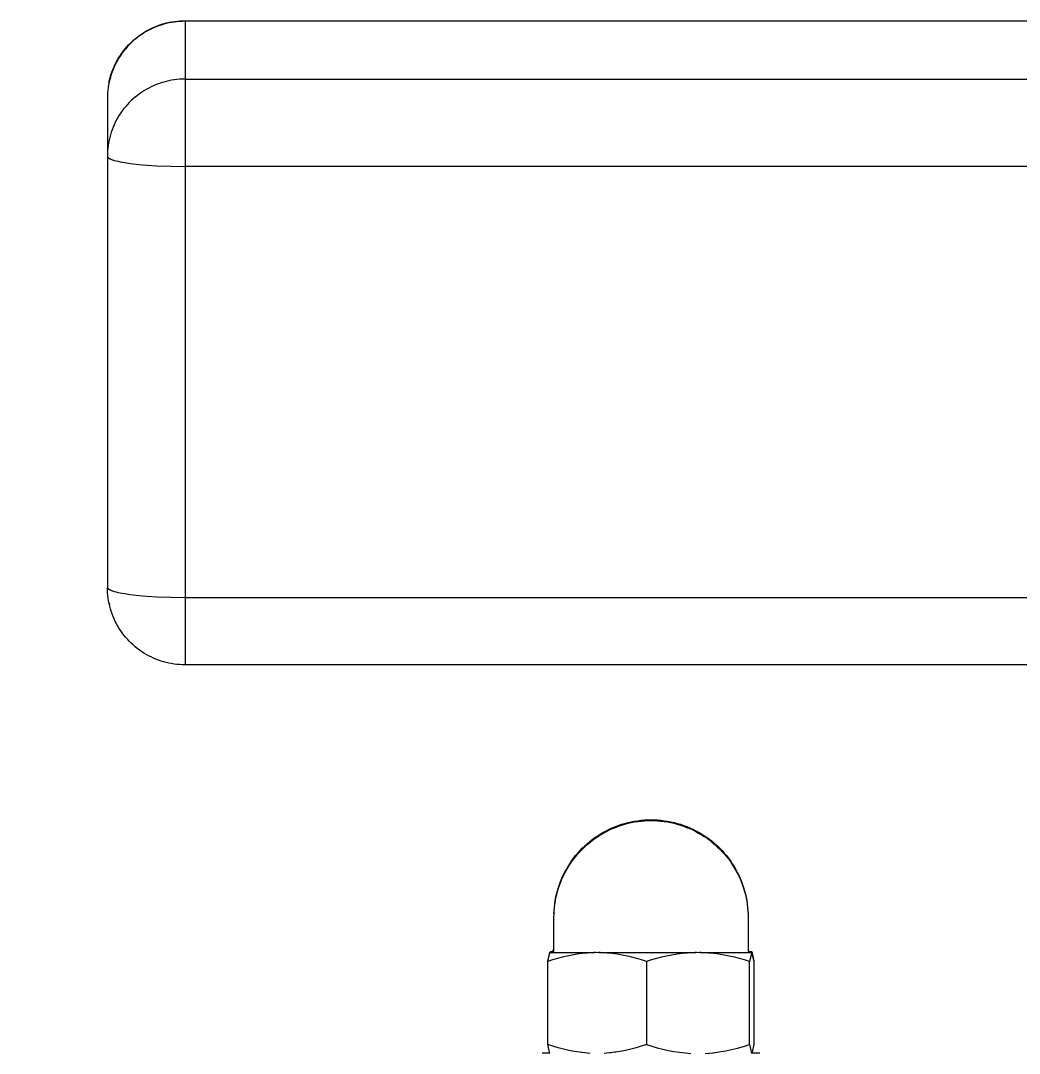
# Model space of a CAD drawing. Header units: inches. Extents: x -16 to 183, y -17 to 123.
# Drawn here: x -7.903 to -5.372, y 105.424 to 108.042 of the extents above; entities that cross this region are included whole.
import ezdxf

# ---------------------------------------------------------------- set-up
doc = ezdxf.new("R2010")
doc.units = ezdxf.units.IN
doc.layers.add('ZANO_R', color=7, linetype='Continuous', lineweight=0)
doc.layers.add('ZANO_W', color=1, linetype='Continuous', lineweight=0)
doc.styles.get("Standard").update_dxf_attribs({"font": 'arial.ttf'})
doc.dimstyles.new('amerykanie', dxfattribs={"dimtxt": 50, "dimasz": 50, "dimexe": 0.5, "dimexo": 0.5, "dimgap": 1, "dimtad": 1, "dimdec": 0, "dimzin": 0, "dimlunit": 5, "dimtxsty": 'Standard', "dimcen": 0.09, "dimclrd": 1, "dimclre": 1, "dimclrt": 1, "dimazin": 0, "dimtfac": 1, "dimtdec": 0, "dimtmove": 0, "dimatfit": 3, "dimfxl": 1, "dimtzin": 0, "dimarcsym": 1})

# ---------------------------------------------------------------- blocks, each defined once
blk = doc.blocks.new('*D362')
at = {"layer": 'ZANO_W', "color": 1, "lineweight": -2}
for p, q in [((-7.9507, 123.1335), (-12.7753, 123.1335)), ((-12.2753, 122.1335), (-12.2753, 106.0308)), ((-7.8329, 105.0308), (-12.7753, 105.0308))]:
    blk.add_line(p, q, dxfattribs=at)
at = {"layer": 'ZANO_W', "color": 1}
for points in [[(-12.1087, 122.1335), (-12.442, 122.1335), (-12.2753, 123.1335)], [(-12.442, 106.0308), (-12.1087, 106.0308), (-12.2753, 105.0308)]]:
    blk.add_solid(points, dxfattribs=at)
at = {"layer": 'ZANO_W', "color": 1, "insert": (-13.6155, 114.0822), "char_height": 1.625, "attachment_point": 5, "rotation": 90}
blk.add_mtext('18 1/8', dxfattribs=at)

msp = doc.modelspace()

# ---------------------------------------------------------------- linework, layer by layer
at = {"layer": 'ZANO_R'}
for p, q in [((-7.54631, 108.03302), (-7.53987, 108.03495)), ((-7.53419, 108.03489), (-7.54081, 108.03315)), ((-7.53987, 108.03495), (-7.53336, 108.03665)), ((-7.52752, 108.0364), (-7.53419, 108.03489)), ((-7.53336, 108.03665), (-7.52681, 108.03813)), ((-7.5208, 108.03767), (-7.52752, 108.0364)), ((-7.52681, 108.03813), (-7.5202, 108.03938)), ((-7.51404, 108.03871), (-7.5208, 108.03767)), ((-7.5202, 108.03938), (-7.51356, 108.04041)), ((-7.50725, 108.03952), (-7.51404, 108.03871)), ((-7.51356, 108.04041), (-7.50689, 108.04121)), ((-7.50043, 108.04008), (-7.50725, 108.03952)), ((-7.50689, 108.04121), (-7.50019, 108.04179)), ((-7.4936, 108.04041), (-7.50043, 108.04008)), ((-7.50019, 108.04179), (-7.49348, 108.04213)), ((-7.48676, 108.0405), (-7.4936, 108.04041)), ((-7.49348, 108.04213), (-7.48676, 108.04225)), ((-7.48676, 108.042), (-7.48676, 108.04218)), ((-7.48676, 108.042), (-7.48676, 108.0405)), ((-7.48676, 108.0405), (-7.48676, 107.8939)), ((62.98564, 108.0405), (-7.48676, 108.0405)), ((-7.60028, 108.00622), (-7.59472, 108.01)), ((-7.59074, 108.01118), (-7.59649, 108.00748)), ((-7.59472, 108.01), (-7.58904, 108.01359)), ((-7.58486, 108.01468), (-7.59074, 108.01118)), ((-7.58904, 108.01359), (-7.58323, 108.01698)), ((-7.57886, 108.01797), (-7.58486, 108.01468)), ((-7.58323, 108.01698), (-7.57732, 108.02018)), ((-7.57275, 108.02105), (-7.57886, 108.01797)), ((-7.57732, 108.02018), (-7.5713, 108.02317)), ((-7.56654, 108.02391), (-7.57275, 108.02105)), ((-7.5713, 108.02317), (-7.56518, 108.02595)), ((-7.56023, 108.02655), (-7.56654, 108.02391)), ((-7.56518, 108.02595), (-7.55897, 108.02852)), ((-7.55384, 108.02898), (-7.56023, 108.02655)), ((-7.55897, 108.02852), (-7.55268, 108.03088)), ((-7.54736, 108.03118), (-7.55384, 108.02898)), ((-7.55268, 108.03088), (-7.54631, 108.03302)), ((-7.54081, 108.03315), (-7.54736, 108.03118)), ((-7.63062, 107.97976), (-7.62595, 107.98459)), ((-7.62314, 107.9861), (-7.628, 107.98129)), ((-7.62595, 107.98459), (-7.62112, 107.98926)), ((-7.61811, 107.99074), (-7.62314, 107.9861)), ((-7.62112, 107.98926), (-7.61613, 107.99376)), ((-7.61293, 107.99521), (-7.61811, 107.99074)), ((-7.61613, 107.99376), (-7.61099, 107.9981)), ((-7.6076, 107.99949), (-7.61293, 107.99521)), ((-7.61099, 107.9981), (-7.6057, 108.00225)), ((-7.60211, 108.00358), (-7.6076, 107.99949)), ((-7.6057, 108.00225), (-7.60028, 108.00622)), ((-7.59649, 108.00748), (-7.60211, 108.00358)), ((-7.65136, 107.95336), (-7.64758, 107.95892)), ((-7.64566, 107.96042), (-7.64961, 107.95483)), ((-7.64758, 107.95892), (-7.64361, 107.96434)), ((-7.64152, 107.96586), (-7.64566, 107.96042)), ((-7.64361, 107.96434), (-7.63946, 107.96963)), ((-7.63719, 107.97116), (-7.64152, 107.96586)), ((-7.63946, 107.96963), (-7.63512, 107.97477)), ((-7.63268, 107.9763), (-7.63719, 107.97116)), ((-7.63512, 107.97477), (-7.63062, 107.97976)), ((-7.628, 107.98129), (-7.63268, 107.9763)), ((-7.66731, 107.92382), (-7.66453, 107.92994)), ((-7.66339, 107.93122), (-7.66631, 107.92503)), ((-7.66453, 107.92994), (-7.66154, 107.93596)), ((-7.66026, 107.9373), (-7.66339, 107.93122)), ((-7.66154, 107.93596), (-7.65834, 107.94188)), ((-7.65691, 107.94327), (-7.66026, 107.9373)), ((-7.65834, 107.94188), (-7.65495, 107.94768)), ((-7.65336, 107.94911), (-7.65691, 107.94327)), ((-7.65495, 107.94768), (-7.65136, 107.95336)), ((-7.64961, 107.95483), (-7.65336, 107.94911)), ((-7.67631, 107.89851), (-7.67438, 107.90495)), ((-7.67374, 107.90591), (-7.67577, 107.89938)), ((-7.67438, 107.90495), (-7.67224, 107.91132)), ((-7.67149, 107.91237), (-7.67374, 107.90591)), ((-7.67224, 107.91132), (-7.66988, 107.91761)), ((-7.66901, 107.91875), (-7.67149, 107.91237)), ((-7.66988, 107.91761), (-7.66731, 107.92382)), ((-7.66631, 107.92503), (-7.66901, 107.91875)), ((-7.68048, 107.87941), (-7.68158, 107.87266)), ((-7.67914, 107.88612), (-7.68048, 107.87941)), ((-7.67949, 107.88545), (-7.67801, 107.892)), ((-7.67757, 107.89278), (-7.67914, 107.88612)), ((-7.67801, 107.892), (-7.67631, 107.89851)), ((-7.67577, 107.89938), (-7.67757, 107.89278)), ((-7.56654, 107.87732), (-7.57275, 107.87445)), ((-7.56023, 107.87996), (-7.56654, 107.87732)), ((-7.55384, 107.88238), (-7.56023, 107.87996)), ((-7.54736, 107.88458), (-7.55384, 107.88238)), ((-7.54081, 107.88655), (-7.54736, 107.88458)), ((-7.53419, 107.88829), (-7.54081, 107.88655)), ((-7.52752, 107.8898), (-7.53419, 107.88829)), ((-7.5208, 107.89108), (-7.52752, 107.8898)), ((-7.51404, 107.89212), (-7.5208, 107.89108)), ((-7.50725, 107.89292), (-7.51404, 107.89212)), ((-7.50043, 107.89349), (-7.50725, 107.89292)), ((-7.4936, 107.89381), (-7.50043, 107.89349)), ((-7.48676, 107.8939), (-7.4936, 107.89381)), ((-7.48676, 107.8939), (-7.48676, 107.67262)), ((-7.48676, 107.8939), (62.98564, 107.8939)), ((-7.68346, 107.85223), (-7.68361, 107.8454)), ((-7.68307, 107.85906), (-7.68346, 107.85223)), ((-7.68244, 107.86588), (-7.68307, 107.85906)), ((-7.68158, 107.87266), (-7.68244, 107.86588)), ((-7.6076, 107.8529), (-7.61293, 107.84861)), ((-7.60211, 107.85699), (-7.6076, 107.8529)), ((-7.59649, 107.86089), (-7.60211, 107.85699)), ((-7.59074, 107.86459), (-7.59649, 107.86089)), ((-7.58486, 107.86808), (-7.59074, 107.86459)), ((-7.57886, 107.87137), (-7.58486, 107.86808)), ((-7.57275, 107.87445), (-7.57886, 107.87137)), ((-7.68361, 107.8454), (-7.68361, 107.70313)), ((-7.63719, 107.82457), (-7.64152, 107.81927)), ((-7.63268, 107.82971), (-7.63719, 107.82457)), ((-7.628, 107.83469), (-7.63268, 107.82971)), ((-7.62314, 107.83951), (-7.628, 107.83469)), ((-7.61811, 107.84415), (-7.62314, 107.83951)), ((-7.61293, 107.84861), (-7.61811, 107.84415)), ((-7.65336, 107.80252), (-7.65691, 107.79667)), ((-7.64961, 107.80824), (-7.65336, 107.80252)), ((-7.64566, 107.81383), (-7.64961, 107.80824)), ((-7.64152, 107.81927), (-7.64566, 107.81383)), ((-7.66901, 107.77215), (-7.67149, 107.76578)), ((-7.66631, 107.77844), (-7.66901, 107.77215)), ((-7.66339, 107.78462), (-7.66631, 107.77844)), ((-7.66026, 107.7907), (-7.66339, 107.78462)), ((-7.65691, 107.79667), (-7.66026, 107.7907)), ((-7.67757, 107.74619), (-7.67914, 107.73953)), ((-7.67577, 107.75279), (-7.67757, 107.74619)), ((-7.67374, 107.75932), (-7.67577, 107.75279)), ((-7.67149, 107.76578), (-7.67374, 107.75932)), ((-7.68158, 107.72607), (-7.68244, 107.71928)), ((-7.68048, 107.73282), (-7.68158, 107.72607)), ((-7.67914, 107.73953), (-7.68048, 107.73282)), ((-7.68346, 107.70564), (-7.68361, 107.6988)), ((-7.68361, 107.6988), (-7.6836, 107.69866)), ((-7.68361, 107.69822), (-7.68361, 106.60623)), ((-7.6836, 107.69866), (-7.68359, 107.69851)), ((-7.68359, 107.69851), (-7.68358, 107.69837)), ((-7.68358, 107.69837), (-7.68356, 107.69822)), ((-7.68356, 107.69822), (-7.68353, 107.69807)), ((-7.68353, 107.69807), (-7.6835, 107.69793)), ((-7.6835, 107.69793), (-7.68346, 107.69778)), ((-7.68307, 107.71247), (-7.68346, 107.70564)), ((-7.68346, 107.69778), (-7.68341, 107.69763)), ((-7.68341, 107.69763), (-7.68336, 107.69749)), ((-7.68336, 107.69749), (-7.6833, 107.69734)), ((-7.6833, 107.69734), (-7.68323, 107.69719)), ((-7.68323, 107.69719), (-7.68316, 107.69704)), ((-7.68316, 107.69704), (-7.68308, 107.6969)), ((-7.68308, 107.6969), (-7.683, 107.69675)), ((-7.68244, 107.71928), (-7.68307, 107.71247)), ((-7.683, 107.69675), (-7.68291, 107.6966)), ((-7.68291, 107.6966), (-7.68281, 107.69645)), ((-7.68281, 107.69645), (-7.68271, 107.6963)), ((-7.68271, 107.6963), (-7.68259, 107.69615)), ((-7.68259, 107.69615), (-7.68248, 107.696)), ((-7.68248, 107.696), (-7.68235, 107.69585)), ((-7.68235, 107.69585), (-7.68222, 107.6957)), ((-7.68222, 107.6957), (-7.68208, 107.69555)), ((-7.68208, 107.69555), (-7.68194, 107.6954)), ((-7.68194, 107.6954), (-7.68179, 107.69525)), ((-7.68179, 107.69525), (-7.68163, 107.6951)), ((-7.68163, 107.6951), (-7.68146, 107.69495)), ((-7.68146, 107.69495), (-7.68129, 107.6948)), ((-7.68129, 107.6948), (-7.68111, 107.69465)), ((-7.68111, 107.69465), (-7.68092, 107.69449)), ((-7.68092, 107.69449), (-7.68073, 107.69434)), ((-7.68073, 107.69434), (-7.68032, 107.69404)), ((-7.68032, 107.69404), (-7.67988, 107.69373)), ((-7.67988, 107.69373), (-7.67942, 107.69343)), ((-7.67942, 107.69343), (-7.67892, 107.69313)), ((-7.67892, 107.69313), (-7.6784, 107.69282)), ((-7.6784, 107.69282), (-7.67785, 107.69251)), ((-7.67785, 107.69251), (-7.67726, 107.69221)), ((-7.67726, 107.69221), (-7.67665, 107.6919)), ((-7.67665, 107.6919), (-7.67601, 107.6916)), ((-7.67601, 107.6916), (-7.67463, 107.69099)), ((-7.67463, 107.69099), (-7.67314, 107.69038)), ((-7.67314, 107.69038), (-7.67152, 107.68977)), ((-7.67152, 107.68977), (-7.66979, 107.68917)), ((-7.66979, 107.68917), (-7.66793, 107.68856)), ((-7.66793, 107.68856), (-7.66594, 107.68796)), ((-7.66594, 107.68796), (-7.66162, 107.68678)), ((-7.66162, 107.68678), (-7.6568, 107.68561)), ((-7.6568, 107.68561), (-7.65152, 107.68448)), ((-7.65152, 107.68448), (-7.64577, 107.68337)), ((-7.64577, 107.68337), (-7.63958, 107.6823)), ((-7.63958, 107.6823), (-7.62595, 107.68029)), ((-7.62595, 107.68029), (-7.61083, 107.67848)), ((-7.61083, 107.67848), (-7.59448, 107.67689)), ((-7.59448, 107.67689), (-7.55922, 107.67446)), ((-7.55922, 107.67446), (-7.52258, 107.67306)), ((-7.52258, 107.67306), (-7.48676, 107.67262)), ((-7.48676, 107.67262), (-7.48676, 106.58005)), ((62.98564, 107.67262), (-7.48676, 107.67262)), ((-7.68361, 106.60623), (-7.6836, 106.60609)), ((-7.68347, 106.59879), (-7.68361, 106.60565)), ((-7.6836, 106.60609), (-7.68359, 106.60594)), ((-7.68359, 106.60594), (-7.68358, 106.6058)), ((-7.68358, 106.6058), (-7.68356, 106.60565)), ((-7.68356, 106.60565), (-7.68353, 106.6055)), ((-7.68353, 106.6055), (-7.6835, 106.60536)), ((-7.6835, 106.60536), (-7.68346, 106.60521)), ((-7.68309, 106.59195), (-7.68347, 106.59879)), ((-7.68346, 106.60521), (-7.68341, 106.60506)), ((-7.68341, 106.60506), (-7.68336, 106.60492)), ((-7.68336, 106.60492), (-7.6833, 106.60477)), ((-7.6833, 106.60477), (-7.68323, 106.60462)), ((-7.68323, 106.60462), (-7.68316, 106.60447)), ((-7.68316, 106.60447), (-7.68308, 106.60433)), ((-7.68308, 106.60433), (-7.683, 106.60418)), ((-7.683, 106.60418), (-7.68291, 106.60403)), ((-7.68291, 106.60403), (-7.68281, 106.60388)), ((-7.68281, 106.60388), (-7.68271, 106.60373)), ((-7.68271, 106.60373), (-7.68259, 106.60358)), ((-7.68259, 106.60358), (-7.68248, 106.60343)), ((-7.68248, 106.60343), (-7.68235, 106.60328)), ((-7.68235, 106.60328), (-7.68222, 106.60313)), ((-7.68222, 106.60313), (-7.68208, 106.60298)), ((-7.68208, 106.60298), (-7.68194, 106.60283)), ((-7.68194, 106.60283), (-7.68179, 106.60268)), ((-7.68179, 106.60268), (-7.68163, 106.60253)), ((-7.68163, 106.60253), (-7.68146, 106.60238)), ((-7.68146, 106.60238), (-7.68129, 106.60223)), ((-7.68129, 106.60223), (-7.68111, 106.60207)), ((-7.68111, 106.60207), (-7.68092, 106.60192)), ((-7.68092, 106.60192), (-7.68073, 106.60177)), ((-7.68073, 106.60177), (-7.68032, 106.60147)), ((-7.68032, 106.60147), (-7.67988, 106.60116)), ((-7.67988, 106.60116), (-7.67942, 106.60086)), ((-7.67942, 106.60086), (-7.67892, 106.60055)), ((-7.67892, 106.60055), (-7.6784, 106.60025)), ((-7.6784, 106.60025), (-7.67785, 106.59994)), ((-7.67785, 106.59994), (-7.67726, 106.59964)), ((-7.67726, 106.59964), (-7.67665, 106.59933)), ((-7.67665, 106.59933), (-7.67601, 106.59903)), ((-7.67601, 106.59903), (-7.67463, 106.59842)), ((-7.67463, 106.59842), (-7.67314, 106.59781)), ((-7.67314, 106.59781), (-7.67152, 106.5972)), ((-7.67152, 106.5972), (-7.66979, 106.5966)), ((-7.66979, 106.5966), (-7.66793, 106.59599)), ((-7.66793, 106.59599), (-7.66594, 106.59539)), ((-7.66594, 106.59539), (-7.66162, 106.59421)), ((-7.66162, 106.59421), (-7.6568, 106.59304)), ((-7.68247, 106.58512), (-7.68309, 106.59195)), ((-7.68162, 106.57831), (-7.68247, 106.58512)), ((-7.68053, 106.57154), (-7.68162, 106.57831)), ((-7.6792, 106.56481), (-7.68053, 106.57154)), ((-7.6568, 106.59304), (-7.65152, 106.59191)), ((-7.65152, 106.59191), (-7.64577, 106.5908)), ((-7.64577, 106.5908), (-7.63958, 106.58973)), ((-7.63958, 106.58973), (-7.62595, 106.58772)), ((-7.62595, 106.58772), (-7.61083, 106.58591)), ((-7.61083, 106.58591), (-7.59448, 106.58432)), ((-7.59448, 106.58432), (-7.55922, 106.58189)), ((-7.55922, 106.58189), (-7.52258, 106.58049)), ((-7.52258, 106.58049), (-7.48676, 106.58005)), ((-7.48676, 106.58005), (-7.48676, 106.40945)), ((-7.48676, 106.58005), (62.98564, 106.58005)), ((-7.67942, 106.56619), (-7.6784, 106.56165)), ((-7.67764, 106.55813), (-7.6792, 106.56481)), ((-7.67585, 106.55151), (-7.67764, 106.55813)), ((-7.67383, 106.54496), (-7.67585, 106.55151)), ((-7.67158, 106.53848), (-7.67383, 106.54496)), ((-7.66911, 106.53208), (-7.67158, 106.53848)), ((-7.66641, 106.52578), (-7.66911, 106.53208)), ((-7.6635, 106.51957), (-7.66641, 106.52578)), ((-7.66038, 106.51346), (-7.6635, 106.51957)), ((-7.65704, 106.50747), (-7.66038, 106.51346)), ((-7.6535, 106.5016), (-7.65704, 106.50747)), ((-7.64975, 106.49585), (-7.6535, 106.5016)), ((-7.64581, 106.49024), (-7.64975, 106.49585)), ((-7.64167, 106.48477), (-7.64581, 106.49024)), ((-7.63734, 106.47945), (-7.64167, 106.48477)), ((-7.63284, 106.47428), (-7.63734, 106.47945)), ((-7.62815, 106.46927), (-7.63284, 106.47428)), ((-7.6233, 106.46443), (-7.62815, 106.46927)), ((-7.61827, 106.45976), (-7.6233, 106.46443)), ((-7.61309, 106.45527), (-7.61827, 106.45976)), ((-7.60776, 106.45096), (-7.61309, 106.45527)), ((-7.60227, 106.44684), (-7.60776, 106.45096)), ((-7.59665, 106.44291), (-7.60227, 106.44684)), ((-7.5909, 106.43918), (-7.59665, 106.44291)), ((-7.58501, 106.43566), (-7.5909, 106.43918)), ((-7.57901, 106.43234), (-7.58501, 106.43566)), ((-7.5729, 106.42923), (-7.57901, 106.43234)), ((-7.56668, 106.42634), (-7.5729, 106.42923)), ((-7.56037, 106.42366), (-7.56668, 106.42634)), ((-7.55396, 106.42121), (-7.56037, 106.42366)), ((-7.54748, 106.41898), (-7.55396, 106.42121)), ((-7.54092, 106.41698), (-7.54748, 106.41898)), ((-7.53429, 106.41521), (-7.54092, 106.41698)), ((-7.52761, 106.41367), (-7.53429, 106.41521)), ((-7.52088, 106.41236), (-7.52761, 106.41367)), ((-7.5141, 106.41129), (-7.52088, 106.41236)), ((-7.50729, 106.41045), (-7.5141, 106.41129)), ((-7.50046, 106.40986), (-7.50729, 106.41045)), ((-7.49361, 106.4095), (-7.50046, 106.40986)), ((-7.48676, 106.40938), (-7.49361, 106.4095)), ((62.98564, 106.40938), (-7.48676, 106.40938)), ((-6.41899, 105.98891), (-6.41146, 105.99266)), ((-6.41146, 105.99266), (-6.4038, 105.99615)), ((-6.41133, 105.99069), (-6.40369, 105.99417)), ((-6.4038, 105.99615), (-6.39603, 105.99937)), ((-6.40369, 105.99417), (-6.39592, 105.99739)), ((-6.39603, 105.99937), (-6.38816, 106.00232)), ((-6.39592, 105.99739), (-6.38806, 106.00033)), ((-6.38816, 106.00232), (-6.38018, 106.00501)), ((-6.38806, 106.00033), (-6.38009, 106.00301)), ((-6.38018, 106.00501), (-6.37212, 106.00742)), ((-6.38009, 106.00301), (-6.37204, 106.00542)), ((-6.37212, 106.00742), (-6.36399, 106.00955)), ((-6.37204, 106.00542), (-6.36391, 106.00755)), ((-6.36399, 106.00955), (-6.35578, 106.01141)), ((-6.36391, 106.00755), (-6.35572, 106.0094)), ((-6.35578, 106.01141), (-6.34752, 106.01298)), ((-6.35572, 106.0094), (-6.34746, 106.01096)), ((-6.34752, 106.01298), (-6.3392, 106.01427)), ((-6.34746, 106.01096), (-6.33916, 106.01225)), ((-6.3392, 106.01427), (-6.33085, 106.01528)), ((-6.33916, 106.01225), (-6.33082, 106.01325)), ((-6.33085, 106.01528), (-6.32247, 106.01599)), ((-6.33082, 106.01325), (-6.32245, 106.01397)), ((-6.32247, 106.01599), (-6.31407, 106.01642)), ((-6.32245, 106.01397), (-6.31406, 106.0144)), ((-6.31407, 106.01642), (-6.30565, 106.01657)), ((-6.31406, 106.0144), (-6.30565, 106.01454)), ((-6.30565, 106.01657), (-6.29724, 106.01642)), ((-6.30565, 106.01454), (-6.29725, 106.0144)), ((-6.29725, 106.0144), (-6.28886, 106.01397)), ((-6.29724, 106.01642), (-6.28884, 106.01599)), ((-6.28886, 106.01397), (-6.28049, 106.01325)), ((-6.28884, 106.01599), (-6.28046, 106.01528)), ((-6.28049, 106.01325), (-6.27215, 106.01225)), ((-6.28046, 106.01528), (-6.27211, 106.01427)), ((-6.27215, 106.01225), (-6.26385, 106.01096)), ((-6.27211, 106.01427), (-6.26379, 106.01298)), ((-6.26385, 106.01096), (-6.25559, 106.0094)), ((-6.26379, 106.01298), (-6.25553, 106.01141)), ((-6.25559, 106.0094), (-6.2474, 106.00755)), ((-6.25553, 106.01141), (-6.24732, 106.00955)), ((-6.2474, 106.00755), (-6.23927, 106.00542)), ((-6.24732, 106.00955), (-6.23919, 106.00742)), ((-6.23927, 106.00542), (-6.23122, 106.00301)), ((-6.23919, 106.00742), (-6.23113, 106.00501)), ((-6.23122, 106.00301), (-6.22325, 106.00033)), ((-6.23113, 106.00501), (-6.22315, 106.00232)), ((-6.22325, 106.00033), (-6.21539, 105.99739)), ((-6.22315, 106.00232), (-6.21528, 105.99937)), ((-6.21539, 105.99739), (-6.20762, 105.99417)), ((-6.21528, 105.99937), (-6.20751, 105.99615)), ((-6.20762, 105.99417), (-6.19998, 105.99069)), ((-6.20751, 105.99615), (-6.19985, 105.99266)), ((-6.19985, 105.99266), (-6.19232, 105.98891)), ((-6.46111, 105.96124), (-6.4545, 105.96645)), ((-6.4545, 105.96645), (-6.44771, 105.97142)), ((-6.45434, 105.96454), (-6.44755, 105.96951)), ((-6.44771, 105.97142), (-6.44076, 105.97616)), ((-6.44755, 105.96951), (-6.44061, 105.97423)), ((-6.44076, 105.97616), (-6.43365, 105.98066)), ((-6.44061, 105.97423), (-6.43351, 105.97872)), ((-6.43365, 105.98066), (-6.42639, 105.98491)), ((-6.43351, 105.97872), (-6.42625, 105.98296)), ((-6.42639, 105.98491), (-6.41899, 105.98891)), ((-6.42625, 105.98296), (-6.41886, 105.98695)), ((-6.41886, 105.98695), (-6.41133, 105.99069)), ((-6.19998, 105.99069), (-6.19245, 105.98695)), ((-6.19245, 105.98695), (-6.18506, 105.98296)), ((-6.19232, 105.98891), (-6.18492, 105.98491)), ((-6.18506, 105.98296), (-6.1778, 105.97872)), ((-6.18492, 105.98491), (-6.17766, 105.98066)), ((-6.1778, 105.97872), (-6.1707, 105.97423)), ((-6.17766, 105.98066), (-6.17055, 105.97616)), ((-6.1707, 105.97423), (-6.16376, 105.96951)), ((-6.17055, 105.97616), (-6.1636, 105.97142)), ((-6.16376, 105.96951), (-6.15697, 105.96454)), ((-6.1636, 105.97142), (-6.15681, 105.96645)), ((-6.15681, 105.96645), (-6.1502, 105.96124)), ((-6.48566, 105.93827), (-6.47982, 105.94432)), ((-6.48549, 105.93643), (-6.47965, 105.94247)), ((-6.47982, 105.94432), (-6.47378, 105.95018)), ((-6.47965, 105.94247), (-6.47361, 105.94831)), ((-6.47378, 105.95018), (-6.46754, 105.95582)), ((-6.47361, 105.94831), (-6.46737, 105.95394)), ((-6.46754, 105.95582), (-6.46111, 105.96124)), ((-6.46737, 105.95394), (-6.46094, 105.95935)), ((-6.46094, 105.95935), (-6.45434, 105.96454)), ((-6.15697, 105.96454), (-6.15037, 105.95935)), ((-6.15037, 105.95935), (-6.14394, 105.95394)), ((-6.1502, 105.96124), (-6.14377, 105.95582)), ((-6.14394, 105.95394), (-6.1377, 105.94831)), ((-6.14377, 105.95582), (-6.13753, 105.95018)), ((-6.1377, 105.94831), (-6.13166, 105.94247)), ((-6.13753, 105.95018), (-6.13149, 105.94432)), ((-6.13166, 105.94247), (-6.12582, 105.93643)), ((-6.13149, 105.94432), (-6.12565, 105.93827)), ((-6.50685, 105.91216), (-6.50189, 105.91895)), ((-6.50668, 105.91038), (-6.50172, 105.91716)), ((-6.50189, 105.91895), (-6.4967, 105.92558)), ((-6.50172, 105.91716), (-6.49653, 105.92377)), ((-6.4967, 105.92558), (-6.49129, 105.93202)), ((-6.49653, 105.92377), (-6.49112, 105.93019)), ((-6.49129, 105.93202), (-6.48566, 105.93827)), ((-6.49112, 105.93019), (-6.48549, 105.93643)), ((-6.12582, 105.93643), (-6.12019, 105.93019)), ((-6.12565, 105.93827), (-6.12002, 105.93202)), ((-6.12019, 105.93019), (-6.11478, 105.92377)), ((-6.12002, 105.93202), (-6.11461, 105.92558)), ((-6.11478, 105.92377), (-6.10959, 105.91716)), ((-6.11461, 105.92558), (-6.10942, 105.91895)), ((-6.10959, 105.91716), (-6.10463, 105.91038)), ((-6.10942, 105.91895), (-6.10446, 105.91216)), ((-6.52429, 105.88341), (-6.5203, 105.89081)), ((-6.52413, 105.88168), (-6.52014, 105.88908)), ((-6.5203, 105.89081), (-6.51606, 105.89808)), ((-6.52014, 105.88908), (-6.5159, 105.89633)), ((-6.51606, 105.89808), (-6.51158, 105.9052)), ((-6.5159, 105.89633), (-6.51141, 105.90343)), ((-6.51158, 105.9052), (-6.50685, 105.91216)), ((-6.51141, 105.90343), (-6.50668, 105.91038)), ((-6.10463, 105.91038), (-6.0999, 105.90343)), ((-6.10446, 105.91216), (-6.09973, 105.9052)), ((-6.0999, 105.90343), (-6.09541, 105.89633)), ((-6.09973, 105.9052), (-6.09525, 105.89808)), ((-6.09541, 105.89633), (-6.09117, 105.88908)), ((-6.09525, 105.89808), (-6.09101, 105.89081)), ((-6.09117, 105.88908), (-6.08718, 105.88168)), ((-6.09101, 105.89081), (-6.08702, 105.88341)), ((-6.5347, 105.86043), (-6.53149, 105.8682)), ((-6.53456, 105.85875), (-6.53135, 105.86651)), ((-6.53149, 105.8682), (-6.52802, 105.87587)), ((-6.53135, 105.86651), (-6.52787, 105.87416)), ((-6.52802, 105.87587), (-6.52429, 105.88341)), ((-6.52787, 105.87416), (-6.52413, 105.88168)), ((-6.08718, 105.88168), (-6.08344, 105.87416)), ((-6.08702, 105.88341), (-6.08329, 105.87587)), ((-6.08344, 105.87416), (-6.07996, 105.86651)), ((-6.08329, 105.87587), (-6.07982, 105.8682)), ((-6.07996, 105.86651), (-6.07675, 105.85875)), ((-6.07982, 105.8682), (-6.07661, 105.86043)), ((-6.54482, 105.82836), (-6.5427, 105.8365)), ((-6.54472, 105.82674), (-6.54259, 105.83487)), ((-6.5427, 105.8365), (-6.54031, 105.84457)), ((-6.54259, 105.83487), (-6.54019, 105.84292)), ((-6.54031, 105.84457), (-6.53764, 105.85254)), ((-6.54019, 105.84292), (-6.53751, 105.85088)), ((-6.53764, 105.85254), (-6.5347, 105.86043)), ((-6.53751, 105.85088), (-6.53456, 105.85875)), ((-6.07675, 105.85875), (-6.0738, 105.85088)), ((-6.07661, 105.86043), (-6.07367, 105.85254)), ((-6.0738, 105.85088), (-6.07112, 105.84292)), ((-6.07367, 105.85254), (-6.071, 105.84457)), ((-6.07112, 105.84292), (-6.06872, 105.83487)), ((-6.071, 105.84457), (-6.06861, 105.8365)), ((-6.06872, 105.83487), (-6.06659, 105.82674)), ((-6.06861, 105.8365), (-6.06649, 105.82836)), ((-6.54949, 105.80357), (-6.54821, 105.81188)), ((-6.54943, 105.80198), (-6.54814, 105.81029)), ((-6.54821, 105.81188), (-6.54666, 105.82015)), ((-6.54814, 105.81029), (-6.54657, 105.81854)), ((-6.54666, 105.82015), (-6.54482, 105.82836)), ((-6.54657, 105.81854), (-6.54472, 105.82674)), ((-6.06659, 105.82674), (-6.06474, 105.81854)), ((-6.06649, 105.82836), (-6.06465, 105.82015)), ((-6.06474, 105.81854), (-6.06317, 105.81029)), ((-6.06465, 105.82015), (-6.0631, 105.81188)), ((-6.06317, 105.81029), (-6.06188, 105.80198)), ((-6.0631, 105.81188), (-6.06182, 105.80357)), ((-6.55159, 105.77842), (-6.55118, 105.78683)), ((-6.55157, 105.77688), (-6.55114, 105.78527)), ((-6.55118, 105.78683), (-6.55047, 105.79521)), ((-6.55114, 105.78527), (-6.55043, 105.79364)), ((-6.55047, 105.79521), (-6.54949, 105.80357)), ((-6.55043, 105.79364), (-6.54943, 105.80198)), ((-6.06188, 105.80198), (-6.06088, 105.79364)), ((-6.06182, 105.80357), (-6.06084, 105.79521)), ((-6.06088, 105.79364), (-6.06017, 105.78527)), ((-6.06084, 105.79521), (-6.06013, 105.78683)), ((-6.06017, 105.78527), (-6.05974, 105.77688)), ((-6.06013, 105.78683), (-6.05972, 105.77842)), ((-6.55172, 105.76848), (-6.55157, 105.77688)), ((-6.55172, 105.68462), (-6.55172, 105.76848)), ((-6.05974, 105.77688), (-6.05959, 105.76848)), ((-6.05959, 105.76848), (-6.05959, 105.68462)), ((-6.56726, 105.65907), (-6.56136, 105.68192)), ((-6.56726, 105.65704), (-6.56173, 105.6798)), ((-6.56173, 105.6798), (-6.56156, 105.6799)), ((-6.56155, 105.6799), (-6.56156, 105.6799)), ((-6.56156, 105.6799), (-6.56156, 105.6799)), ((-6.56156, 105.6799), (-6.56156, 105.6799)), ((-6.56156, 105.6799), (-6.5615, 105.6799)), ((-6.5615, 105.6799), (-6.56123, 105.6799)), ((-6.55256, 105.68192), (-6.56136, 105.68192)), ((-6.56123, 105.6799), (-6.55997, 105.6799)), ((-6.56118, 105.6819), (-6.55966, 105.6799)), ((-6.55997, 105.6799), (-6.55455, 105.6799)), ((-6.55629, 105.68195), (-6.55172, 105.68665)), ((-6.55589, 105.67996), (-6.55573, 105.67998)), ((-6.55573, 105.67998), (-6.55558, 105.68)), ((-6.55558, 105.68), (-6.55542, 105.68003)), ((-6.55542, 105.68003), (-6.55526, 105.68007)), ((-6.55526, 105.68007), (-6.55511, 105.68011)), ((-6.55511, 105.68011), (-6.55496, 105.68016)), ((-6.55496, 105.68016), (-6.55481, 105.68021)), ((-6.55481, 105.68021), (-6.55466, 105.68026)), ((-6.55466, 105.68026), (-6.55451, 105.68033)), ((-6.55455, 105.6799), (-6.532, 105.6799)), ((-6.55451, 105.68033), (-6.55437, 105.68039)), ((-6.55437, 105.68039), (-6.55422, 105.68046)), ((-6.55422, 105.68046), (-6.55408, 105.68054)), ((-6.55408, 105.68054), (-6.55395, 105.68062)), ((-6.55395, 105.68062), (-6.55381, 105.68071)), ((-6.55381, 105.68071), (-6.55368, 105.6808)), ((-6.55368, 105.6808), (-6.55355, 105.68089)), ((-6.55355, 105.68089), (-6.55343, 105.68099)), ((-6.55343, 105.68099), (-6.5533, 105.68109)), ((-6.5533, 105.68109), (-6.55319, 105.6812)), ((-6.55319, 105.6812), (-6.55307, 105.68131)), ((-6.55307, 105.68131), (-6.55296, 105.68143)), ((-6.55296, 105.68143), (-6.55286, 105.68155)), ((-6.55286, 105.68155), (-6.55275, 105.68167)), ((-6.55275, 105.68167), (-6.55266, 105.6818)), ((-6.55266, 105.6818), (-6.55256, 105.68192)), ((-6.55256, 105.68192), (-6.55247, 105.68206)), ((-6.55247, 105.68206), (-6.55239, 105.68219)), ((-6.55239, 105.68219), (-6.55231, 105.68233)), ((-6.55231, 105.68233), (-6.55223, 105.68247)), ((-6.55223, 105.68247), (-6.55216, 105.68261)), ((-6.55216, 105.68261), (-6.5521, 105.68276)), ((-6.5521, 105.68276), (-6.55204, 105.68291)), ((-6.55204, 105.68291), (-6.55198, 105.68306)), ((-6.55198, 105.68306), (-6.55193, 105.68321)), ((-6.55193, 105.68321), (-6.55189, 105.68336)), ((-6.55189, 105.68336), (-6.55185, 105.68351)), ((-6.55185, 105.68351), (-6.55181, 105.68367)), ((-6.55181, 105.68367), (-6.55178, 105.68383)), ((-6.55178, 105.68383), (-6.55176, 105.68399)), ((-6.55176, 105.68399), (-6.55174, 105.68414)), ((-6.55174, 105.68414), (-6.55173, 105.6843)), ((-6.55173, 105.6843), (-6.55172, 105.68446)), ((-6.55172, 105.68446), (-6.55172, 105.68462)), ((-6.532, 105.6799), (-6.44838, 105.6799)), ((-6.46783, 105.67868), (-6.48053, 105.67744)), ((-6.4551, 105.6795), (-6.46783, 105.67868)), ((-6.44235, 105.6799), (-6.4551, 105.6795)), ((-6.44558, 105.67988), (-6.45029, 105.67979)), ((-6.4296, 105.6795), (-6.44235, 105.6799)), ((-6.43444, 105.6798), (-6.43869, 105.67988)), ((-6.43787, 105.6799), (-6.19128, 105.6799)), ((-6.41687, 105.67868), (-6.4296, 105.6795)), ((-6.40418, 105.67744), (-6.41687, 105.67868)), ((-6.21329, 105.67869), (-6.22657, 105.67745)), ((-6.19998, 105.67951), (-6.21329, 105.67869)), ((-6.18665, 105.6799), (-6.19998, 105.67951)), ((-6.19, 105.67988), (-6.19498, 105.6798)), ((-6.17332, 105.67951), (-6.18665, 105.6799)), ((-6.17831, 105.6798), (-6.18285, 105.67988)), ((-6.18127, 105.6799), (-6.05014, 105.6799)), ((-6.16001, 105.67869), (-6.17332, 105.67951)), ((-6.14674, 105.67745), (-6.16001, 105.67869)), ((-6.05959, 105.68665), (-6.05959, 105.68649)), ((-6.05959, 105.68649), (-6.05958, 105.68633)), ((-6.05959, 105.68462), (-6.05959, 105.68446)), ((-6.05959, 105.68446), (-6.05958, 105.68429)), ((-6.05958, 105.68633), (-6.05957, 105.68617)), ((-6.05958, 105.68429), (-6.05957, 105.68413)), ((-6.05957, 105.68617), (-6.05955, 105.68601)), ((-6.05957, 105.68413), (-6.05955, 105.68397)), ((-6.05955, 105.68601), (-6.05953, 105.68585)), ((-6.05955, 105.68397), (-6.05952, 105.6838)), ((-6.05953, 105.68585), (-6.0595, 105.68569)), ((-6.05952, 105.6838), (-6.05949, 105.68364)), ((-6.0595, 105.68569), (-6.05946, 105.68554)), ((-6.05949, 105.68364), (-6.05945, 105.68348)), ((-6.05946, 105.68554), (-6.05942, 105.68538)), ((-6.05945, 105.68348), (-6.05941, 105.68332)), ((-6.05942, 105.68538), (-6.05938, 105.68523)), ((-6.05941, 105.68332), (-6.05936, 105.68317)), ((-6.05938, 105.68523), (-6.05933, 105.68508)), ((-6.05936, 105.68317), (-6.05931, 105.68301)), ((-6.05933, 105.68508), (-6.05927, 105.68493)), ((-6.05931, 105.68301), (-6.05925, 105.68286)), ((-6.05927, 105.68493), (-6.05921, 105.68478)), ((-6.05925, 105.68286), (-6.05919, 105.68271)), ((-6.05921, 105.68478), (-6.05915, 105.68464)), ((-6.05919, 105.68271), (-6.05912, 105.68256)), ((-6.05915, 105.68464), (-6.05908, 105.68449)), ((-6.05912, 105.68256), (-6.05904, 105.68241)), ((-6.05908, 105.68449), (-6.059, 105.68435)), ((-6.05904, 105.68241), (-6.05896, 105.68227)), ((-6.059, 105.68435), (-6.05892, 105.68421)), ((-6.05896, 105.68227), (-6.05888, 105.68213)), ((-6.05892, 105.68421), (-6.05883, 105.68408)), ((-6.05888, 105.68213), (-6.05879, 105.68199)), ((-6.05883, 105.68408), (-6.05874, 105.68395)), ((-6.05879, 105.68199), (-6.0587, 105.68185)), ((-6.05181, 105.68192), (-6.05875, 105.68192)), ((-6.05874, 105.68395), (-6.05865, 105.68382)), ((-6.0587, 105.68185), (-6.0586, 105.68172)), ((-6.05865, 105.68382), (-6.05855, 105.68369)), ((-6.0586, 105.68172), (-6.0585, 105.6816)), ((-6.05855, 105.68369), (-6.05845, 105.68357)), ((-6.0585, 105.6816), (-6.05839, 105.68147)), ((-6.05845, 105.68357), (-6.05834, 105.68345)), ((-6.05839, 105.68147), (-6.05828, 105.68135)), ((-6.05834, 105.68345), (-6.05823, 105.68333)), ((-6.05828, 105.68135), (-6.05816, 105.68123)), ((-6.05823, 105.68333), (-6.05812, 105.68322)), ((-6.05816, 105.68123), (-6.05804, 105.68112)), ((-6.05812, 105.68322), (-6.058, 105.68312)), ((-6.05804, 105.68112), (-6.05792, 105.68101)), ((-6.058, 105.68312), (-6.05788, 105.68301)), ((-6.05792, 105.68101), (-6.05779, 105.68091)), ((-6.05788, 105.68301), (-6.05775, 105.68291)), ((-6.05779, 105.68091), (-6.05766, 105.68081)), ((-6.05775, 105.68291), (-6.05762, 105.68282)), ((-6.05766, 105.68081), (-6.05753, 105.68072)), ((-6.05762, 105.68282), (-6.05749, 105.68273)), ((-6.05753, 105.68072), (-6.05739, 105.68063)), ((-6.05749, 105.68273), (-6.05735, 105.68264)), ((-6.05739, 105.68063), (-6.05725, 105.68054)), ((-6.05735, 105.68264), (-6.05722, 105.68256)), ((-6.05725, 105.68054), (-6.05711, 105.68046)), ((-6.05722, 105.68256), (-6.05708, 105.68249)), ((-6.05711, 105.68046), (-6.05696, 105.68039)), ((-6.05708, 105.68249), (-6.05693, 105.68242)), ((-6.05696, 105.68039), (-6.05681, 105.68031)), ((-6.05693, 105.68242), (-6.05679, 105.68235)), ((-6.05681, 105.68031), (-6.05666, 105.68025)), ((-6.05679, 105.68235), (-6.05664, 105.68229)), ((-6.05666, 105.68025), (-6.05651, 105.68019)), ((-6.05664, 105.68229), (-6.05649, 105.68223)), ((-6.05651, 105.68019), (-6.05635, 105.68014)), ((-6.05649, 105.68223), (-6.05634, 105.68218)), ((-6.05635, 105.68014), (-6.0562, 105.68009)), ((-6.05634, 105.68218), (-6.05618, 105.68214)), ((-6.0562, 105.68009), (-6.05604, 105.68004)), ((-6.05618, 105.68214), (-6.05603, 105.6821)), ((-6.05604, 105.68004), (-6.05588, 105.68001)), ((-6.05603, 105.6821), (-6.05587, 105.68206)), ((-6.05588, 105.68001), (-6.05572, 105.67997)), ((-6.05587, 105.68206), (-6.05572, 105.68203)), ((-6.04995, 105.6799), (-6.05585, 105.65704)), ((-6.05572, 105.68203), (-6.05556, 105.68201)), ((-6.05572, 105.67997), (-6.05555, 105.67995)), ((-6.05556, 105.68201), (-6.0554, 105.68199)), ((-6.0554, 105.68199), (-6.05524, 105.68198)), ((-6.05019, 105.68192), (-6.05181, 105.68192)), ((-6.04983, 105.68192), (-6.05019, 105.68192)), ((-6.04405, 105.65704), (-6.04995, 105.6799)), ((-6.04976, 105.68192), (-6.04983, 105.68192)), ((-6.04976, 105.68192), (-6.04975, 105.68192)), ((-6.04975, 105.68192), (-6.04976, 105.68192)), ((-6.04975, 105.68192), (-6.04958, 105.68182)), ((-6.04975, 105.68192), (-6.04975, 105.68192)), ((-6.04975, 105.68192), (-6.04975, 105.68192)), ((-6.04975, 105.68192), (-6.04975, 105.68192)), ((-6.04405, 105.65907), (-6.04958, 105.68182)), ((-6.55519, 105.66118), (-6.56726, 105.65704)), ((-6.56726, 105.65704), (-6.56726, 105.65907)), ((-6.56726, 105.44685), (-6.56726, 105.65704)), ((-6.543, 105.66492), (-6.55519, 105.66118)), ((-6.53068, 105.66826), (-6.543, 105.66492)), ((-6.51827, 105.67118), (-6.53068, 105.66826)), ((-6.50576, 105.67368), (-6.51827, 105.67118)), ((-6.49317, 105.67577), (-6.50576, 105.67368)), ((-6.48053, 105.67744), (-6.49317, 105.67577)), ((-6.39153, 105.67577), (-6.40418, 105.67744)), ((-6.37895, 105.67369), (-6.39153, 105.67577)), ((-6.36644, 105.67118), (-6.37895, 105.67369)), ((-6.35402, 105.66826), (-6.36644, 105.67118)), ((-6.34171, 105.66493), (-6.35402, 105.66826)), ((-6.32952, 105.66119), (-6.34171, 105.66493)), ((-6.31745, 105.65704), (-6.32952, 105.66119)), ((-6.30478, 105.66119), (-6.31745, 105.65704)), ((-6.31745, 105.65704), (-6.31745, 105.44685)), ((-6.29198, 105.66494), (-6.30478, 105.66119)), ((-6.27907, 105.66827), (-6.29198, 105.66494)), ((-6.26606, 105.67119), (-6.27907, 105.66827)), ((-6.25297, 105.6737), (-6.26606, 105.67119)), ((-6.2398, 105.67578), (-6.25297, 105.6737)), ((-6.22657, 105.67745), (-6.2398, 105.67578)), ((-6.13351, 105.67578), (-6.14674, 105.67745)), ((-6.12034, 105.6737), (-6.13351, 105.67578)), ((-6.10724, 105.67119), (-6.12034, 105.6737)), ((-6.09423, 105.66827), (-6.10724, 105.67119)), ((-6.08132, 105.66494), (-6.09423, 105.66827)), ((-6.06852, 105.66119), (-6.08132, 105.66494)), ((-6.05585, 105.65704), (-6.06852, 105.66119)), ((-6.05585, 105.44685), (-6.05585, 105.65704)), ((-6.04435, 105.65917), (-6.04405, 105.65907)), ((-6.04405, 105.65704), (-6.04405, 105.65907)), ((-6.04405, 105.44685), (-6.04405, 105.65704)), ((-6.55422, 105.44244), (-6.56726, 105.44685)), ((-6.56219, 105.42448), (-6.56726, 105.44685)), ((-6.54104, 105.43848), (-6.55422, 105.44244)), ((-6.33047, 105.44244), (-6.34364, 105.43849)), ((-6.31745, 105.44685), (-6.33047, 105.44244)), ((-6.31745, 105.44685), (-6.30378, 105.44244)), ((-6.30378, 105.44244), (-6.28997, 105.43848)), ((-6.07097, 105.44205), (-6.05585, 105.44685)), ((-6.05585, 105.44685), (-6.05078, 105.42448)), ((-6.04912, 105.42448), (-6.04405, 105.44685)), ((-6.58125, 105.42602), (-6.56305, 105.42602)), ((-6.52773, 105.43499), (-6.54104, 105.43848)), ((-6.51431, 105.43195), (-6.52773, 105.43499)), ((-6.50079, 105.42938), (-6.51431, 105.43195)), ((-6.48719, 105.42727), (-6.50079, 105.42938)), ((-6.47352, 105.42564), (-6.48719, 105.42727)), ((-6.47795, 105.42599), (-6.4821, 105.42648)), ((-6.45981, 105.42448), (-6.47352, 105.42564)), ((-6.41108, 105.42565), (-6.42477, 105.42448)), ((-6.39743, 105.42728), (-6.41108, 105.42565)), ((-6.40632, 105.42603), (-6.41079, 105.42556)), ((-6.39508, 105.42748), (-6.3987, 105.42697)), ((-6.38384, 105.42939), (-6.39743, 105.42728)), ((-6.37034, 105.43196), (-6.38384, 105.42939)), ((-6.35693, 105.435), (-6.37034, 105.43196)), ((-6.34364, 105.43849), (-6.35693, 105.435)), ((-6.28997, 105.43848), (-6.27604, 105.43498)), ((-6.27604, 105.43498), (-6.262, 105.43195)), ((-6.262, 105.43195), (-6.24787, 105.42938)), ((-6.24787, 105.42938), (-6.23366, 105.42727)), ((-6.23366, 105.42727), (-6.21939, 105.42564)), ((-6.21939, 105.42564), (-6.20507, 105.42448)), ((-6.16819, 105.42448), (-6.15872, 105.42511)), ((-6.15872, 105.42511), (-6.14927, 105.42599)), ((-6.14927, 105.42599), (-6.14853, 105.42607)), ((-6.14853, 105.42607), (-6.13282, 105.42819)), ((-6.14832, 105.42609), (-6.14511, 105.42645)), ((-6.13282, 105.42819), (-6.11718, 105.43085)), ((-6.11718, 105.43085), (-6.10165, 105.43405)), ((-6.10165, 105.43405), (-6.08624, 105.43778)), ((-6.08624, 105.43778), (-6.07097, 105.44205)), ((-6.04826, 105.42602), (-6.03006, 105.42602))]:
    msp.add_line(p, q, dxfattribs=at)

# ---------------------------------------------------------------- dimensions: what is measured, and where the dimension line sits
at = {"layer": 'ZANO_W'}
dim = msp.add_linear_dim(base=(-12.27533, 105.03078), p1=(-7.45066, 123.13354), p2=(-7.33286, 105.03078), angle=90, dimstyle='amerykanie', override={"dimtxt": 1.625, "dimasz": 1, "dimgap": 0.5, "dimdec": 4, "dimaunit": 1, "dimadec": 1, "dimtdec": 4, "dimtmove": 1, "dimfrac": 2}, dxfattribs=at)
dim.commit()
dim.dimension.update_dxf_attribs({"geometry": '*D362', "text_midpoint": (-13.61554, 114.08216)})

doc.saveas('drawing.dxf')
